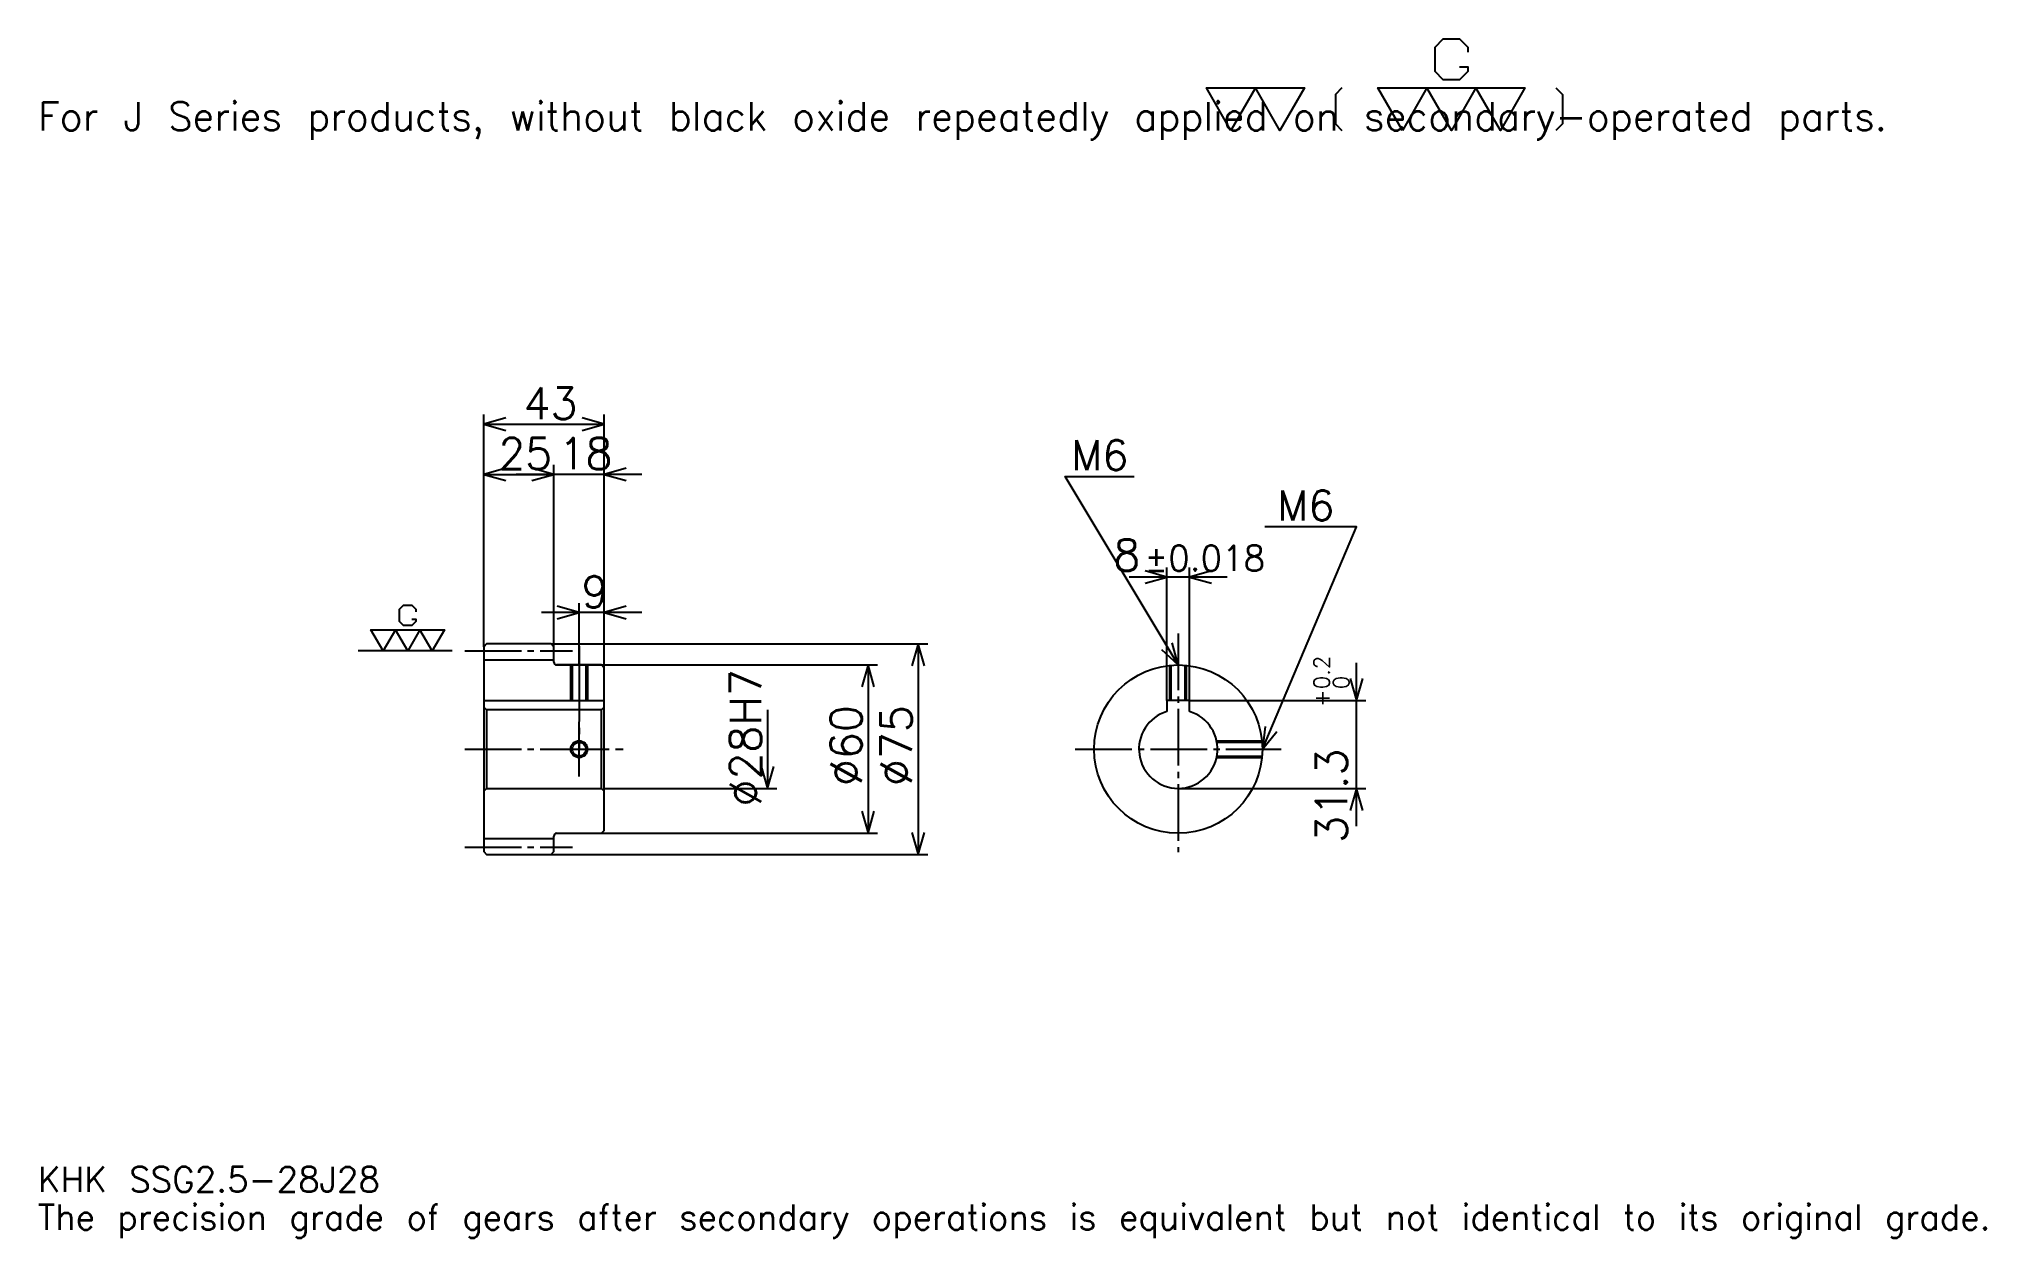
# Model space of a CAD drawing. Extents: x 23 to 717, y 8 to 436.
import ezdxf

# ---------------------------------------------------------------- set-up
doc = ezdxf.new("R2010")
doc.units = 0
doc.linetypes.add('DASHDOT', pattern=[26.869564, 20.152174, -2.23913, 2.23913, -2.23913])
doc.layers.get('0').update_dxf_attribs({"linetype": 'CONTINUOUS'})
doc.layers.add('DASHDOT', color=6, linetype='DASHDOT')
doc.styles.add('KANJI', font='TXT', dxfattribs={"bigfont": 'BIGFONT'})

msp = doc.modelspace()

# ---------------------------------------------------------------- linework, layer by layer
at = {"color": 5}
for p, q in [((181.369553, 219.989136), (181.369553, 301.717407)), ((224.369553, 219.989136), (224.369553, 301.717407)), ((181.369553, 298.358704), (224.369553, 298.358704)), ((181.369553, 280.445648), (206.369553, 280.445648)), ((237.804337, 280.445648), (192.934769, 280.445648)), ((206.369553, 219.989136), (206.369553, 283.804352)), ((446.456482, 243.83696), (411.586945, 243.83696)), ((425.021729, 199.789139), (425.021729, 247.195648)), ((433.021729, 199.789139), (433.021729, 247.195648)), ((237.804337, 231.184784), (201.934769, 231.184784)), ((215.369553, 219.989136), (215.369553, 234.543488)), ((181.369553, 218.989136), (181.369553, 219.989136)), ((205.369553, 219.989136), (224.369553, 219.989136)), ((206.369553, 218.989136), (206.369553, 219.989136)), ((215.369553, 212.489136), (215.369553, 219.989136)), ((215.369553, 212.489136), (215.369553, 219.989136)), ((224.369553, 219.989136), (339.684753, 219.989136)), ((224.369553, 211.489136), (224.369553, 219.989136)), ((336.32605, 219.989136), (336.32605, 144.989136)), ((207.369553, 212.489136), (224.369553, 212.489136)), ((224.369553, 212.489136), (321.771729, 212.489136)), ((318.413025, 212.489136), (318.413025, 152.489136)), ((492.608704, 155.054352), (492.608704, 213.223923)), ((282.586945, 196.489136), (282.586945, 168.489136)), ((433.021729, 199.789139), (495.967407, 199.789139)), ((224.369553, 168.489136), (285.945648, 168.489136)), ((429.021729, 168.489136), (495.967407, 168.489136)), ((207.369553, 152.489136), (224.369553, 152.489136)), ((224.369553, 152.489136), (321.771729, 152.489136)), ((205.369553, 144.989136), (224.369553, 144.989136)), ((224.369553, 144.989136), (339.684753, 144.989136))]:
    msp.add_line(p, q, dxfattribs=at)
at = {"color": 7}
msp.add_line((170.173904, 217.489136), (136.586945, 217.489136), dxfattribs=at)
at = {"color": 4}
for p, q in [((181.369553, 214.364136), (206.369553, 214.364136)), ((181.369553, 199.789139), (224.369553, 199.789139)), ((182.369553, 196.489136), (182.369553, 168.489136)), ((223.369553, 196.489136), (224.369553, 197.489136)), ((223.369553, 168.489136), (224.369553, 167.489136)), ((181.369553, 150.614136), (206.369553, 150.614136))]:
    msp.add_line(p, q, dxfattribs=at)
at = {"color": 7}
for points in [[(529.330444, 425.74826), (532.241333, 425.74826), (532.241333, 424.00174), (529.330444, 421.090881), (523.508667, 421.090881), (520.597839, 424.00174), (520.597839, 432.734344), (523.508667, 435.645233), (529.330444, 435.645233), (532.241333, 432.734344), (532.241333, 430.987823)], [(447.82608, 403.043488), (439.093475, 418.180023), (474.023895, 418.180023), (465.29129, 403.043488), (456.558685, 418.180023), (447.82608, 403.043488)], [(487.41391, 418.180023), (485.085205, 415.851318), (485.085205, 405.372192), (487.41391, 403.043488)], [(508.954346, 403.043488), (500.221741, 418.180023), (552.617371, 418.180023), (543.884766, 403.043488), (535.152161, 418.180023), (526.419556, 403.043488), (517.686951, 418.180023), (508.954346, 403.043488)], [(563.678711, 418.180023), (566.007385, 415.851318), (566.007385, 405.372192), (563.678711, 403.043488)], [(155.731506, 228.841522), (157.186951, 228.841522), (157.186951, 227.968262), (155.731506, 226.512833), (152.820633, 226.512833), (151.365204, 227.968262), (151.365204, 232.334564), (152.820633, 233.790009), (155.731506, 233.790009), (157.186951, 232.334564), (157.186951, 231.461304)], [(145.543457, 217.489136), (141.177155, 225.057404), (167.374985, 225.057404), (163.008682, 217.489136), (158.64238, 225.057404), (154.276077, 217.489136), (149.909775, 225.057404), (145.543457, 217.489136)]]:
    msp.add_lwpolyline(points, dxfattribs=at)
at = {"color": 5}
for points in [[(189.206512, 300.597839), (181.369553, 298.358704), (189.206512, 296.119568)], [(216.532593, 296.119568), (224.369553, 298.358704), (216.532593, 300.597839)], [(189.206512, 282.684784), (181.369553, 280.445648), (189.206512, 278.206543)], [(198.532593, 278.206543), (206.369553, 280.445648), (198.532593, 282.684784)], [(198.532593, 278.206543), (206.369553, 280.445648), (198.532593, 282.684784)], [(232.206512, 282.684784), (224.369553, 280.445648), (232.206512, 278.206543)], [(429.021729, 212.489136), (388.717377, 279.663055), (413.347809, 279.663055)], [(459.021729, 182.489136), (492.608704, 261.75), (459.917358, 261.75)], [(417.184753, 241.597824), (425.021729, 243.83696), (417.184753, 246.076096)], [(440.858704, 246.076096), (433.021729, 243.83696), (440.858704, 241.597824)], [(207.532593, 228.945648), (215.369553, 231.184784), (207.532593, 233.42392)], [(232.206512, 233.42392), (224.369553, 231.184784), (232.206512, 228.945648)], [(338.565186, 212.152176), (336.32605, 219.989136), (334.086914, 212.152176)], [(423.069611, 218.057251), (429.021729, 212.489136), (426.909668, 220.361298)], [(320.652161, 204.652176), (318.413025, 212.489136), (316.173889, 204.652176)], [(490.369568, 207.626099), (492.608704, 199.789139), (494.847839, 207.626099)], [(460.017761, 190.578598), (459.021729, 182.489136), (464.141113, 188.831329)], [(280.347809, 176.326096), (282.586945, 168.489136), (284.82608, 176.326096)], [(494.847839, 160.652176), (492.608704, 168.489136), (490.369568, 160.652176)], [(316.173889, 160.326096), (318.413025, 152.489136), (320.652161, 160.326096)], [(334.086914, 152.826096), (336.32605, 144.989136), (338.565186, 152.826096)]]:
    msp.add_lwpolyline(points, dxfattribs=at)
at = {"color": 4}
for points in [[(206.369553, 213.489136), (206.369553, 218.989136), (205.369553, 219.989136), (182.369553, 219.989136), (181.369553, 218.989136), (181.369553, 167.489136)], [(207.369553, 152.489136), (223.369553, 152.489136), (224.369553, 153.489136), (224.369553, 211.489136), (223.369553, 212.489136), (207.369553, 212.489136)], [(212.369553, 212.489136), (212.369553, 199.789139)], [(212.909546, 212.489136), (212.909546, 199.789139)], [(217.829559, 212.489136), (217.829559, 199.789139)], [(218.369553, 212.489136), (218.369553, 199.789139)], [(426.021729, 199.789139), (426.021729, 212.33876)], [(426.561707, 199.789139), (426.561707, 212.388107)], [(431.48175, 199.789139), (431.48175, 212.388107)], [(432.021729, 199.789139), (432.021729, 212.33876)], [(181.369553, 167.489136), (182.369553, 168.489136), (223.369553, 168.489136), (223.369553, 196.489136), (182.369553, 196.489136), (181.369553, 197.489136)], [(433.021729, 195.905548), (433.021729, 199.789139), (425.021729, 199.789139), (425.021729, 195.905548)], [(442.696533, 185.489136), (458.871338, 185.489136)], [(442.803894, 184.949142), (458.920715, 184.949142)], [(442.696533, 179.489136), (458.871338, 179.489136)], [(442.803894, 180.029129), (458.920715, 180.029129)], [(181.369553, 167.489136), (181.369553, 145.989136), (182.369553, 144.989136), (205.369553, 144.989136), (206.369553, 145.989136), (206.369553, 151.489136)]]:
    msp.add_lwpolyline(points, dxfattribs=at)
for centre, radius in [((429.021729, 182.489136), 30), ((215.369553, 182.489136), 2.46)]:
    msp.add_circle(centre, radius, dxfattribs=at)
at = {"color": 7}
msp.add_circle((215.369553, 182.489136), 3, dxfattribs=at)
at = {"color": 4}
for centre, radius, start, end in [((207.369553, 213.489136), 1, 180, 270), ((429.021729, 182.489136), 14, 106.601549926, 73.398450074), ((207.369553, 151.489136), 1, 90, 180)]:
    msp.add_arc(centre, radius, start, end, dxfattribs=at)
at = {"layer": 'DASHDOT', "color": 7}
for p, q in [((429.021729, 223.684784), (429.021729, 145.771744)), ((174.652161, 217.489136), (213.086945, 217.489136)), ((215.369553, 212.489136), (215.369553, 182.489136)), ((174.652161, 182.489136), (231.086945, 182.489136)), ((392.304321, 182.489136), (465.739136, 182.489136)), ((174.652161, 147.489136), (213.086945, 147.489136))]:
    msp.add_line(p, q, dxfattribs=at)
for points in [[(215.369553, 219.206528), (215.369553, 193.071747)], [(215.369553, 172.771744), (215.369553, 192.206528)], [(205.652161, 182.489136), (225.086945, 182.489136)]]:
    msp.add_lwpolyline(points, dxfattribs=at)

# ---------------------------------------------------------------- texts
at = {"color": 7, "style": 'KANJI'}
for s, height, p in [('For J Series products, without black oxide repeatedly applied on secondary-operated parts.', 10.076087, (22.391304, 403.043488)), ('43', 11.195652, (195.592377, 300.150024)), ('25', 11.195652, (186.592377, 282.236969)), ('18', 11.195652, (208.092377, 282.236969)), ('M6', 10.747827, (390.956512, 281.902161)), ('M6', 10.747827, (464.39563, 263.989136)), ('8', 11.195652, (405.911682, 246.076096)), ('%%p0.018', 8.956522, (416.994019, 246.076096)), ('9', 11.195652, (216.230957, 232.976089)), ('KHK SSG2.5-28J28', 8.956522, (22.391304, 24.630434)), ('The precision grade of gears after secondary operations is equivalent but not identical to its original grade.', 8.956522, (22.391304, 11.195652))]:
    msp.add_text(s, height=height, dxfattribs=at).set_placement(p)
for s, height, p in [('%%c28H7', 11.195652, (280.347809, 162.057068)), ('0.2', 5.597826, (482.980408, 203.815094)), ('+', 5.597826, (482.980408, 197.545532)), ('0', 5.597826, (489.921753, 203.815094)), ('%%c60', 11.195652, (316.173889, 169.334244)), ('%%c75', 11.195652, (334.086914, 169.334244)), ('31.3', 11.195652, (489.25, 149.086319))]:
    msp.add_text(s, height=height, rotation=90, dxfattribs=at).set_placement(p)

doc.saveas('drawing.dxf')
